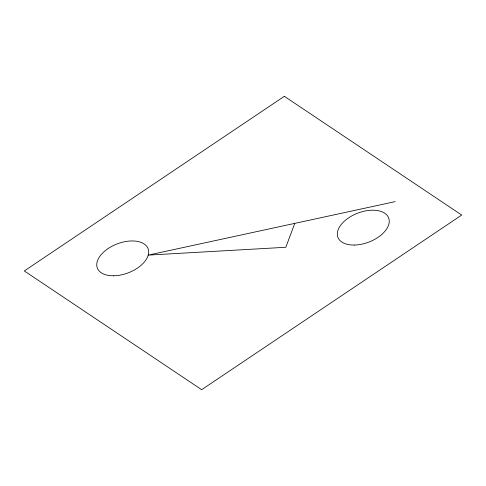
<?xml version="1.0" encoding="UTF-8"?>
<svg xmlns="http://www.w3.org/2000/svg" width="486" height="486" viewBox="0 0 486 486"><rect width="100%" height="100%" fill="white"/><g stroke="black" fill="none" stroke-linecap="round" stroke-linejoin="round"><path stroke-width="0.73" d="M294.777 223.372L285.817 247.277L148.23 255.107L395.209 201.623M284.346 96.307L24.3 270.945L201.654 389.693L461.7 215.055L284.346 96.307M354.3 245.047A27.161 15.497 -20.9 0 0 388.879 218.591A27.161 15.497 -20.9 0 0 346.682 219.247A27.161 15.497 -20.9 0 0 354.3 245.047M113.73 275.787A27.161 15.497 -20.9 0 0 148.309 249.336A27.161 15.497 -20.9 0 0 106.112 249.986A27.161 15.497 -20.9 0 0 113.73 275.787"/></g></svg>
